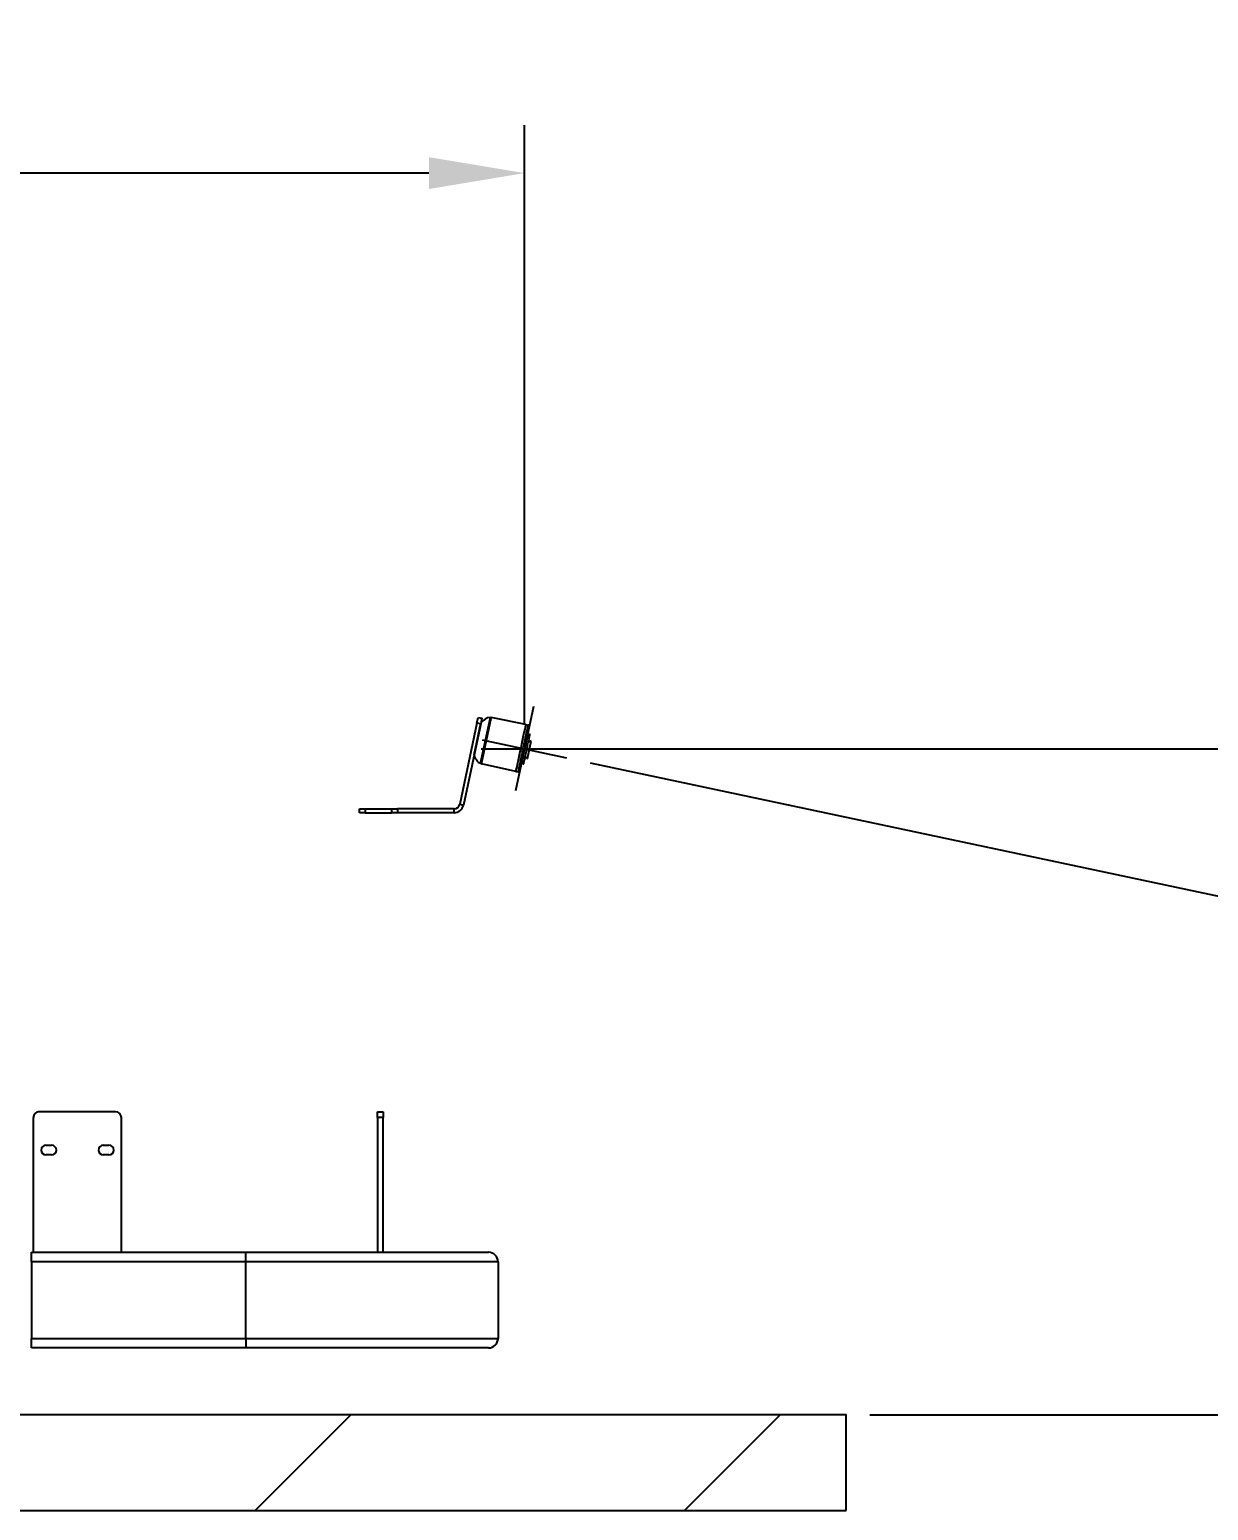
# Model space of a CAD drawing. Header units: millimetres. Extents: x 3916 to 10869, y 6515 to 11511.
# Drawn here: x 7831 to 8448, y 7291 to 8065 of the extents above; entities that cross this region are included whole.
import ezdxf

# ---------------------------------------------------------------- set-up
doc = ezdxf.new("R2010")
doc.units = ezdxf.units.MM
doc.header["$LTSCALE"] = 50
doc.header["$PDSIZE"] = -1
doc.linetypes.add('CENTERX2', pattern=[20.32, 12.7, -2.54, 2.54, -2.54])
doc.layers.add('CENTER_LINE', color=1, linetype='CENTERX2')
doc.layers.add('dim', color=4, linetype='Continuous', lineweight=18)
doc.styles.add('SLDTEXTSTYLE0', font='GULIM.TTC')
doc.dimstyles.new('ISO-25', dxfattribs={"dimtxt": 2.5, "dimasz": 2.5, "dimexe": 1.25, "dimexo": 0.625, "dimtad": 1, "dimtxsty": 'SLDTEXTSTYLE0', "dimcen": 2.5, "dimadec": 0, "dimazin": 0, "dimtfac": 1, "dimtmove": 0, "dimatfit": 3, "dimfxl": 0, "dimarcsym": 0})

# ---------------------------------------------------------------- blocks, each defined once
blk = doc.blocks.new('*D5')
at = {"layer": 'Defpoints', "color": 0}
for p in [(7076.31, 7990.34), (7076.31, 7923.51), (8090.12, 7689.16)]:
    blk.add_point(p, dxfattribs=at)
at = {"layer": 'dim', "color": 0, "lineweight": -2, "ltscale": 2}
for p, q in [((7076.31, 7936.01), (7076.31, 8015.34)), ((8090.12, 7701.66), (8090.12, 8015.34)), ((8040.12, 7990.34), (7126.31, 7990.34))]:
    blk.add_line(p, q, dxfattribs=at)
at = {"layer": 'dim', "color": 0}
for points in [[(7126.31, 7998.67), (7126.31, 7982), (7076.31, 7990.34)], [(8040.12, 7982), (8040.12, 7998.67), (8090.12, 7990.34)]]:
    blk.add_solid(points, dxfattribs=at)
at = {"layer": 'dim', "color": 0, "insert": (7583.22, 8032.59), "char_height": 50, "attachment_point": 5, "style": 'SLDTEXTSTYLE0'}
blk.add_mtext('1013,81', dxfattribs=at)
blk = doc.blocks.new('*D7')
at = {"layer": 'Defpoints', "color": 0}
for p in [(8068.05, 7693.85), (8067.55, 7689.16), (8112.69, 7689.16), (8112.2, 7684.47), (8779.53, 7592.27)]:
    blk.add_point(p, dxfattribs=at)
at = {"layer": 'dim', "color": 0, "lineweight": -2, "ltscale": 2}
for p, q in [((8125.19, 7689.16), (8811.31, 7689.16)), ((8124.42, 7681.87), (8795.55, 7539.22))]:
    blk.add_line(p, q, dxfattribs=at)
for start, end in [(4.11588, 8.23175), (348, 0), (339.76825, 343.88412)]:
    blk.add_arc((8090.12, 7689.16), 696.18, start, end, dxfattribs=at)
at = {"layer": 'dim', "color": 0}
for points in [[(8776.18, 7738.83), (8792.84, 7739.43), (8786.31, 7689.16)], [(8767.03, 7493.89), (8750.86, 7497.94), (8771.09, 7544.41)]]:
    blk.add_solid(points, dxfattribs=at)
at = {"layer": 'dim', "color": 0, "insert": (8743.85, 7620.45), "char_height": 50, "attachment_point": 5, "rotation": 84, "style": 'SLDTEXTSTYLE0'}
blk.add_mtext('12%%d', dxfattribs=at)
blk = doc.blocks.new('*D33')
at = {"layer": 'Defpoints', "color": 0}
for p in [(8090.12, 7689.16), (8258.33, 7340.74), (8935.66, 7340.74)]:
    blk.add_point(p, dxfattribs=at)
at = {"layer": 'dim', "color": 0, "lineweight": -2, "ltscale": 2}
for p, q in [((8102.62, 7689.16), (8960.66, 7689.16)), ((8935.66, 7639.16), (8935.66, 7390.74)), ((8270.83, 7340.74), (8960.66, 7340.74))]:
    blk.add_line(p, q, dxfattribs=at)
at = {"layer": 'dim', "color": 0}
for points in [[(8943.99, 7639.16), (8927.33, 7639.16), (8935.66, 7689.16)], [(8927.33, 7390.74), (8943.99, 7390.74), (8935.66, 7340.74)]]:
    blk.add_solid(points, dxfattribs=at)
at = {"layer": 'dim', "color": 0, "insert": (8893.41, 7514.95), "char_height": 50, "attachment_point": 5, "rotation": 90, "style": 'SLDTEXTSTYLE0'}
blk.add_mtext('348,42', dxfattribs=at)

msp = doc.modelspace()

# ---------------------------------------------------------------- hatches: boundary and pattern name
h = msp.add_hatch()
h.set_pattern_fill('ANSI31', color=5, scale=50, style=0)
h.set_pattern_definition([(45, (7076.31, 7315.74), (-112.253, 112.253), [])])
h.paths.add_polyline_path([(8258.329, 7290.741), (8258.329, 7340.741), (5894.29, 7340.741), (5894.29, 7290.741)])

# ---------------------------------------------------------------- linework, layer by layer
at = {"color": 7, "linetype": 'Continuous', "lineweight": 25}
for p, q in [((8065.278, 7702.619), (8056.244, 7660.118)), ((8067.234, 7702.203), (8058.2, 7659.702)), ((8063.844, 7686.015), (8067.372, 7702.612)), ((8065.278, 7702.619), (8065.902, 7705.554)), ((8067.234, 7702.203), (8065.278, 7702.619)), ((8065.902, 7705.554), (8067.858, 7705.138)), ((8067.219, 7681.453), (8072.334, 7705.515)), ((8067.858, 7705.138), (8067.234, 7702.203)), ((8067.372, 7702.612), (8067.395, 7702.721)), ((8067.515, 7681.401), (8072.537, 7705.025)), ((8067.592, 7681.282), (8072.654, 7705.099)), ((8072.452, 7704.626), (8072.158, 7704.689)), ((8072.473, 7704.724), (8072.179, 7704.786)), ((8072.493, 7704.822), (8072.2, 7704.884)), ((8072.537, 7705.025), (8072.625, 7705.443)), ((8072.654, 7705.099), (8072.744, 7705.52)), ((8090.775, 7701.851), (8072.743, 7705.52)), ((8091.908, 7701.343), (8090.725, 7701.615)), ((8090.775, 7701.851), (8091.958, 7701.578)), ((8091.934, 7701.462), (8091.908, 7701.343)), ((8092.561, 7700.632), (8092.566, 7700.941)), ((8069.84, 7692.338), (8069.546, 7692.4)), ((8070.301, 7694.506), (8070.007, 7694.568)), ((8070.354, 7694.756), (8070.06, 7694.818)), ((8092.8, 7695.803), (8091.284, 7694.624)), ((8093.005, 7696.765), (8091.446, 7695.386)), ((8091.675, 7684.05), (8093.619, 7693.196)), ((8093.547, 7693.171), (8092.138, 7692.686)), ((8092.619, 7694.088), (8092.404, 7693.94)), ((8093.619, 7693.196), (8093.547, 7693.171)), ((8069.787, 7692.088), (8069.493, 7692.15)), ((8090.529, 7685.119), (8091.619, 7684.103)), ((8067.647, 7682.022), (8067.354, 7682.084)), ((8067.668, 7682.12), (8067.374, 7682.182)), ((8067.689, 7682.218), (8067.395, 7682.28)), ((8085.557, 7677.3), (8067.591, 7681.283)), ((8085.557, 7677.3), (8086.749, 7677.068)), ((8088.799, 7682.934), (8089.662, 7681.039)), ((8090.263, 7683.864), (8090.399, 7683.642)), ((8091.619, 7684.103), (8091.675, 7684.05)), ((8003.809, 7655.741), (8003.809, 7657.741)), ((8003.809, 7657.741), (8006.809, 7657.741)), ((8006.809, 7655.741), (8003.809, 7655.741)), ((8006.809, 7657.741), (8006.809, 7655.741)), ((8006.809, 7657.741), (8020.809, 7657.741)), ((8006.809, 7655.741), (8020.809, 7655.741)), ((8020.809, 7655.741), (8020.809, 7657.741)), ((8020.809, 7657.741), (8023.809, 7657.741)), ((8023.809, 7655.741), (8020.809, 7655.741)), ((8023.809, 7657.741), (8023.809, 7655.741)), ((8053.309, 7657.741), (8023.809, 7657.741)), ((8053.309, 7655.741), (8023.809, 7655.741)), ((8053.309, 7655.741), (8053.309, 7657.741)), ((8056.244, 7660.118), (8058.2, 7659.702)), ((7876.309, 7499.241), (7836.309, 7499.241)), ((8013.309, 7499.241), (8016.309, 7499.241)), ((8013.309, 7496.241), (8013.309, 7499.241)), ((8016.309, 7499.241), (8016.309, 7496.241)), ((7833.309, 7425.741), (7833.309, 7496.241)), ((7879.309, 7425.741), (7879.309, 7496.241)), ((8016.309, 7496.241), (8013.309, 7496.241)), ((8013.309, 7496.241), (8013.309, 7425.741)), ((8016.309, 7425.741), (8016.309, 7496.241)), ((7839.809, 7481.741), (7842.809, 7481.741)), ((7842.809, 7476.741), (7839.809, 7476.741)), ((7869.809, 7481.741), (7872.809, 7481.741)), ((7872.809, 7476.741), (7869.809, 7476.741)), ((7832.309, 7425.741), (7944.309, 7425.741)), ((7832.309, 7420.741), (7832.309, 7425.741)), ((7944.309, 7420.741), (7944.309, 7425.741)), ((7944.309, 7425.741), (8071.309, 7425.741)), ((7944.309, 7420.741), (7832.309, 7420.741)), ((7832.309, 7420.741), (7832.309, 7380.741)), ((8076.309, 7420.741), (7944.309, 7420.741)), ((7944.309, 7380.741), (7944.309, 7420.741)), ((8076.309, 7420.741), (8076.309, 7380.741)), ((7832.309, 7380.741), (7944.309, 7380.741)), ((7832.309, 7375.741), (7832.309, 7380.741)), ((7944.309, 7375.741), (7832.309, 7375.741)), ((7944.309, 7380.741), (7944.309, 7375.741)), ((7944.309, 7380.741), (8076.309, 7380.741)), ((8071.309, 7375.741), (7944.309, 7375.741))]:
    msp.add_line(p, q, dxfattribs=at)
at = {"color": 7, "linetype": 'Continuous', "lineweight": 25, "flags": 128}
msp.add_lwpolyline([(8090.775, 7701.851), (8090.743, 7701.7), (8090.648, 7701.25), (8090.491, 7700.513), (8090.277, 7699.507), (8090.011, 7698.256), (8089.7, 7696.791), (8089.351, 7695.149), (8088.972, 7693.369), (8088.574, 7691.496), (8088.166, 7689.575), (8087.758, 7687.655), (8087.36, 7685.782), (8086.981, 7684.002), (8086.632, 7682.36), (8086.321, 7680.895), (8086.055, 7679.644), (8085.841, 7678.638), (8085.684, 7677.901), (8085.589, 7677.451), (8085.557, 7677.3)], dxfattribs=at)
at = {"color": 5}
msp.add_lwpolyline([(8258.329, 7290.741), (8258.329, 7340.741), (5894.29, 7340.741), (5894.29, 7290.741)], close=True, dxfattribs=at)
at = {"color": 7, "linetype": 'Continuous', "lineweight": 25}
for centre, radius, start, end in [((8068.03, 7702.192), 0.78, 147.470604, 167.993395), ((8068.071, 7702.294), 0.8, 147.725603, 168), ((8072.468, 7699.517), 6, 91.275761, 147.725603), ((8072.632, 7705.003), 0.0983, 77.0048, 166.968965), ((8072.723, 7705.422), 0.1, 78.499999, 168), ((8064.635, 7686.13), 0.8, 168, 188.274397), ((8069.781, 7686.879), 6, 188.274397, 244.724239), ((8067.613, 7681.38), 0.1, 168, 257.5), ((8053.309, 7660.741), 3, 270, 348), ((8053.309, 7660.741), 5, 270, 348), ((7836.309, 7496.241), 3, 89.999948, 180), ((7876.309, 7496.241), 3, 0, 89.999904), ((7839.809, 7479.241), 2.5, 90, 270), ((7842.809, 7479.241), 2.5, 270, 90), ((7869.809, 7479.241), 2.5, 90, 270), ((7872.809, 7479.241), 2.5, 270, 90), ((8071.309, 7420.741), 5, 0, 90), ((8071.309, 7380.741), 5, 270, 0)]:
    msp.add_arc(centre, radius, start, end, dxfattribs=at)
for points, knots in [([(8072.321, 7705.454), (8072.323, 7705.449), (8072.328, 7705.438), (8072.384, 7705.411), (8072.473, 7705.377), (8072.562, 7705.352), (8072.604, 7705.34)], [0, 0, 0, 0, 0.2308304, 0.4646996, 0.7530312, 1, 1, 1, 1]), ([(8091.908, 7701.343), (8091.908, 7701.343), (8091.892, 7701.264), (8091.768, 7700.682), (8091.535, 7699.588), (8091.207, 7698.042), (8090.81, 7696.176), (8090.357, 7694.043), (8089.865, 7691.729), (8089.353, 7689.323), (8088.842, 7686.917), (8088.35, 7684.603), (8087.897, 7682.47), (8087.5, 7680.602), (8087.173, 7679.066), (8086.933, 7677.934), (8086.778, 7677.205), (8086.758, 7677.114), (8086.749, 7677.068)], [0, 0, 0, 0, 0.0000029, 0.0666668, 0.1333307, 0.1999968, 0.2666621, 0.3333272, 0.3999963, 0.4666644, 0.5333313, 0.6000006, 0.66667, 0.7333362, 0.8000021, 0.866668, 0.9333334, 1, 1, 1, 1]), ([(8092.561, 7700.632), (8092.545, 7700.556), (8092.512, 7700.404), (8092.256, 7699.2), (8091.867, 7697.367), (8091.355, 7694.961), (8090.761, 7692.163), (8090.122, 7689.16), (8089.484, 7686.156), (8088.889, 7683.358), (8088.378, 7680.951), (8087.988, 7679.12), (8087.732, 7677.915), (8087.7, 7677.763), (8087.684, 7677.687)], [0, 0, 0, 0, 0.08333567, 0.16666467, 0.24999699, 0.3333285, 0.41666221, 0.49999785, 0.58333192, 0.66666935, 0.75000283, 0.83333527, 0.91666715, 1, 1, 1, 1]), ([(8092.565, 7700.941), (8092.545, 7701.016), (8092.504, 7701.166), (8092.361, 7701.344), (8092.174, 7701.475), (8092.022, 7701.504), (8091.946, 7701.519)], [0, 0, 0, 0, 0.2472389, 0.4967632, 0.7479319, 1, 1, 1, 1]), ([(8089.67, 7681.077), (8089.668, 7681.069), (8089.663, 7681.042), (8089.722, 7681.319), (8089.842, 7681.886), (8090.024, 7682.74), (8090.254, 7683.826), (8090.527, 7685.108), (8090.83, 7686.536), (8091.153, 7688.055), (8091.483, 7689.606), (8091.807, 7691.13), (8092.113, 7692.57), (8092.388, 7693.863), (8092.626, 7694.985), (8092.742, 7695.53), (8092.8, 7695.803)], [0, 0, 0, 0, 0.03370488, 0.10803527, 0.18236567, 0.25669606, 0.33102646, 0.40535685, 0.47968724, 0.55401764, 0.62834803, 0.70267842, 0.77700882, 0.85133921, 0.92566961, 1, 1, 1, 1]), ([(8092.8, 7695.803), (8092.847, 7696.021), (8092.939, 7696.457), (8093.001, 7696.748), (8092.998, 7696.733), (8092.997, 7696.728)], [0, 0, 0, 0, 0.3926877, 0.7853753, 1, 1, 1, 1]), ([(8067.537, 7681.503), (8067.495, 7681.509), (8067.403, 7681.523), (8067.307, 7681.529), (8067.245, 7681.526), (8067.237, 7681.518), (8067.233, 7681.515)], [0, 0, 0, 0, 0.2469658, 0.5352982, 0.7691578, 1, 1, 1, 1])]:
    msp.add_open_spline(points, degree=3, knots=knots, dxfattribs=at)
msp.add_open_spline([(8087.684, 7677.687), (8087.651, 7677.588), (8087.585, 7677.39), (8087.353, 7677.171), (8087.061, 7677.043), (8086.853, 7677.06), (8086.749, 7677.068)], degree=3, dxfattribs=at)
at = {"layer": 'CENTER_LINE'}
for p, q in [((8094.814, 7711.234), (8085.43, 7667.085)), ((8068.048, 7693.852), (8112.197, 7684.468)), ((8067.555, 7689.16), (8112.69, 7689.16))]:
    msp.add_line(p, q, dxfattribs=at)

# ---------------------------------------------------------------- dimensions: what is measured, and where the dimension line sits
at = {"layer": 'dim', "ltscale": 2}
dim = msp.add_linear_dim(base=(7076.309, 7990.336), p1=(8090.122, 7689.16), p2=(7076.309, 7923.512), dimstyle='ISO-25', override={"dimscale": 20}, dxfattribs=at)
dim.commit()
dim.dimension.update_dxf_attribs({"geometry": '*D5', "text_midpoint": (7583.216, 8032.586)})
dim = msp.add_angular_dim_2l(base=(8779.531, 7592.27), line1=((8068.048, 7693.852), (8112.197, 7684.468)), line2=((8067.555, 7689.16), (8112.69, 7689.16)), dimstyle='ISO-25', override={"dimscale": 20}, dxfattribs=at)
dim.commit()
dim.dimension.update_dxf_attribs({"geometry": '*D7', "text_midpoint": (8782.492, 7616.389), "dimtype": 162})
dim = msp.add_linear_dim(base=(8935.659, 7340.741), p1=(8090.122, 7689.16), p2=(8258.329, 7340.741), angle=90, dimstyle='ISO-25', override={"dimscale": 20}, dxfattribs=at)
dim.commit()
dim.dimension.update_dxf_attribs({"geometry": '*D33', "text_midpoint": (8893.409, 7514.95)})

doc.saveas('drawing.dxf')
